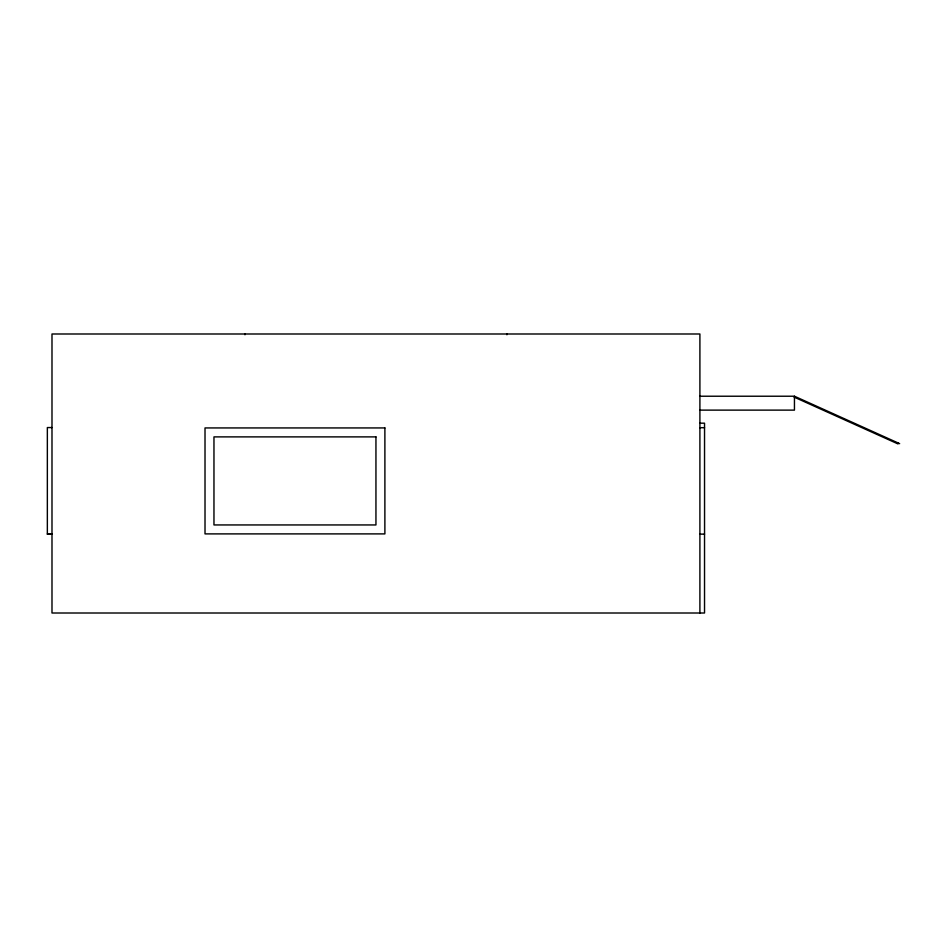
<?xml version="1.0" encoding="UTF-8"?>
<svg xmlns="http://www.w3.org/2000/svg" width="947" height="947" viewBox="0 0 947 947"><rect width="100%" height="100%" fill="white"/><g stroke="black" fill="none" stroke-linecap="round" stroke-linejoin="round"><path stroke-width="1.42" d="M898.383 443.089L898.005 443.93L794.071 397.065L794.45 396.225L899.65 443.658M699.904 396.225L794.45 396.225L794.45 410.122L699.904 410.122M699.904 423.179L704.532 423.179L704.532 613.005L51.99 613.005L51.99 333.995L699.904 333.995L699.904 613.005M51.99 427.559L47.35 427.559L47.35 534.274L51.99 534.274M699.904 427.689L704.532 427.689M47.35 533.978L51.99 533.978M699.904 534.144L704.532 534.144M506.917 333.995L506.917 334.765M244.965 333.995L244.965 334.765M384.896 427.937L205.014 427.937L205.014 533.895L384.896 533.895L384.896 427.937M375.947 436.887L213.963 436.887L213.963 524.946L375.947 524.946L375.947 436.887"/></g></svg>
